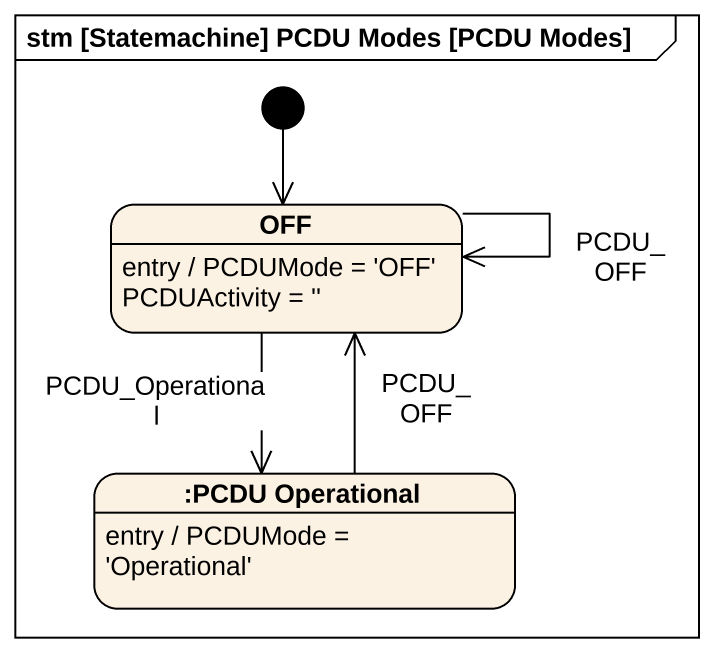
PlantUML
@startuml
mainframe stm [Statemachine] PCDU Modes [PCDU Modes]
hide empty description
state OFF
OFF : entry / PCDUMode = 'OFF' PCDUActivity = ''
state ":PCDU Operational" as PCDU_Operational
PCDU_Operational : entry / PCDUMode = 'Operational'
[*] --> OFF
OFF --> OFF : PCDU_OFF
OFF --> PCDU_Operational : PCDU_Operational
PCDU_Operational -up-> OFF : PCDU_OFF
@enduml
